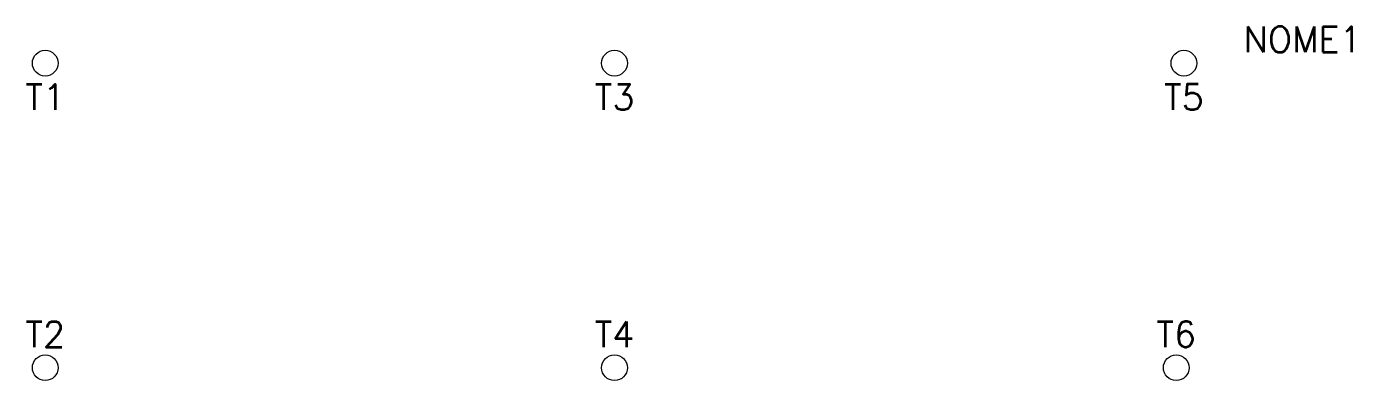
# Model space of a CAD drawing. Header units: millimetres. Extents: x -1 to 102, y -26 to 2.
import ezdxf
from ezdxf.enums import TextEntityAlignment as Align

# ---------------------------------------------------------------- set-up
doc = ezdxf.new("R2010")
doc.units = ezdxf.units.MM
doc.header["$LTSCALE"] = 10
doc.styles.add('ROMANS', font='romans.shx')

msp = doc.modelspace()

# ---------------------------------------------------------------- linework, layer by layer
for centre in [(0, -1), (44.29, -1), (88.59, -1), (0, -24.69), (44.29, -24.69), (87.99, -24.69)]:
    msp.add_circle(centre, 1)

# ---------------------------------------------------------------- texts
at = {"color": 7, "lineweight": -3, "style": 'ROMANS'}
msp.add_attdef('NOME1', text='', height=2, dxfattribs=at).set_placement((93.23, 0.85), align=Align.MIDDLE_LEFT)
for tag, p in [('T1', (0, -2.64)), ('T3', (44.29, -2.64)), ('T5', (88.59, -2.64))]:
    msp.add_attdef(tag, text='', height=2, dxfattribs=at).set_placement(p, align=Align.TOP_CENTER)
for tag, p in [('T2', (0, -23.69)), ('T4', (44.29, -23.69)), ('T6', (87.99, -23.69))]:
    msp.add_attdef(tag, text='', height=2, dxfattribs=at).set_placement(p, align=Align.BOTTOM_CENTER)

doc.saveas('drawing.dxf')
